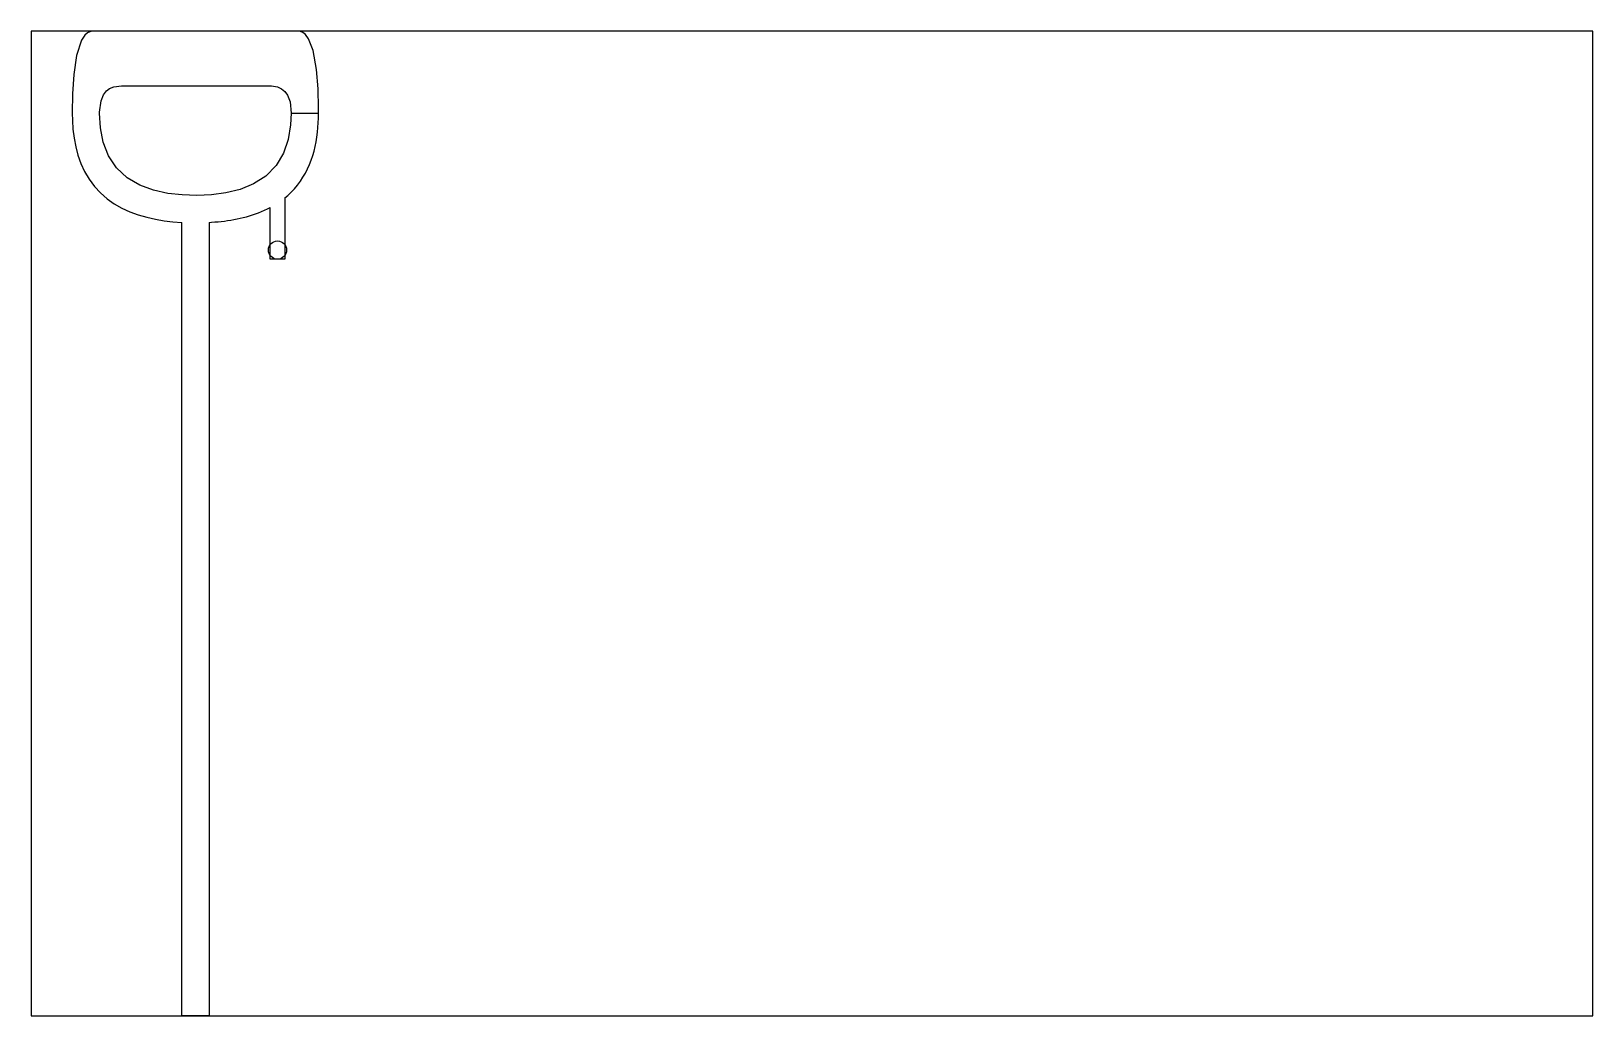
# Model space of a CAD drawing. Extents: x 0 to 85.6, y 0 to 54.
import ezdxf

# ---------------------------------------------------------------- set-up
doc = ezdxf.new("R2010")
doc.units = 0

msp = doc.modelspace()

# ---------------------------------------------------------------- linework, layer by layer
at = {"layer": 'COPPER'}
for points in [[(15.75, 49.48), (15.748868, 49.760995), (15.720285, 50.823839), (15.636619, 51.883643), (15.449506, 52.929429), (15.202469, 53.568588), (15.030176, 53.799824), (14.891, 53.90835), (14.761875, 53.96225), (13.978496, 53.98), (12.915196, 53.98), (11.851896, 53.98), (10.788596, 53.98), (9.725296, 53.98), (8.661996, 53.98), (7.598696, 53.98), (6.535396, 53.98), (5.472096, 53.98), (4.408796, 53.98), (3.34551, 53.979217), (3.211736, 53.954414), (3.082026, 53.891784), (2.938339, 53.76656), (2.755071, 53.490066), (2.485564, 52.65607), (2.334086, 51.604183), (2.26788, 50.543092), (2.25, 49.48)], [(3.75, 49.48), (3.750437, 49.538549), (3.827718, 50.164883), (3.96262, 50.500716), (4.117159, 50.704301), (4.297688, 50.842953), (4.529892, 50.93797), (4.952167, 50.98), (5.584822, 50.98), (6.217476, 50.98), (6.850131, 50.98), (7.482786, 50.98), (8.11544, 50.98), (8.748095, 50.98), (9.380749, 50.98), (10.013404, 50.98), (10.646058, 50.98), (11.278713, 50.98), (11.911367, 50.98), (12.544022, 50.98), (13.176668, 50.97919), (13.502454, 50.928751), (13.7262, 50.828646), (13.902628, 50.683863), (14.054858, 50.469266), (14.186497, 50.108086), (14.25, 49.48)], [(2.25, 49.48), (2.257336, 49.090905), (2.288592, 48.606941), (2.347329, 48.125556), (2.43698, 47.648981), (2.561131, 47.180235), (2.723244, 46.723261), (2.92621, 46.282942), (3.171759, 45.864908), (3.45988, 45.475019), (3.788478, 45.118586), (4.153511, 44.799551), (4.549588, 44.519946), (4.970816, 44.279837), (5.411557, 44.077688), (5.866895, 43.910917), (6.332814, 43.776427), (6.806179, 43.671008), (7.284606, 43.59157), (7.766316, 43.535286), (8.25, 43.499625)], [(14.25, 49.48), (14.22127, 48.838835), (14.091016, 48.0501), (13.830231, 47.294919), (13.418421, 46.610873), (12.85994, 46.040428), (12.188771, 45.607458), (11.448259, 45.306778), (10.671528, 45.11687), (9.878281, 45.014431), (9.079053, 44.980257), (8.279396, 45.002787), (7.484341, 45.090373), (6.703145, 45.261244), (5.953312, 45.53812), (5.265157, 45.943759), (4.68103, 46.487978), (4.238843, 47.152711), (3.949315, 47.897231), (3.795443, 48.681617), (3.75, 49.48)], [(13.9, 44.842194), (14.059845, 44.977642), (14.25004, 45.156519), (14.429496, 45.346168), (14.597539, 45.545999), (14.753653, 45.755283), (14.897494, 45.973186), (15.028903, 46.198807), (15.147892, 46.43122), (15.254634, 46.669509), (15.349432, 46.9128), (15.432693, 47.160279), (15.5049, 47.41121), (15.566583, 47.664934), (15.6183, 47.920879), (15.660614, 48.178547), (15.694084, 48.437514), (15.719252, 48.697421), (15.736638, 48.957965), (15.746733, 49.218895), (15.75, 49.48)], [(14.25, 49.48), (15.75, 49.48)], [(14.25, 49.48), (15.75, 49.48)], [(13.9, 44.842194), (13.9, 41.48)], [(9.75, 43.499625), (9.890561, 43.507989), (10.065587, 43.52066), (10.240406, 43.535922), (10.414968, 43.553885), (10.589217, 43.574665), (10.763091, 43.598382), (10.936519, 43.625161), (11.109423, 43.655134), (11.281716, 43.688438), (11.453302, 43.725213), (11.624073, 43.765605), (11.793908, 43.809762), (11.962676, 43.857837), (12.130231, 43.909982), (12.296411, 43.966352), (12.461042, 44.027097), (12.623932, 44.092366), (12.784873, 44.162302), (12.943642, 44.237036), (13.1, 44.31669)], [(13.1, 41.48), (13.1, 44.31669)], [(8.25, 0), (8.25, 43.499625)], [(9.75, 43.499625), (9.75, 0)], [(13.9, 41.48), (13.1, 41.48)], [(9.75, 0), (8.25, 0)]]:
    msp.add_lwpolyline(points, dxfattribs=at)
msp.add_circle((13.5, 41.98), 0.5, dxfattribs=at)
at = {"layer": 'FR-4 (LOSSY)'}
msp.add_lwpolyline([(0, 0), (85.6, 0), (85.6, 53.98), (0, 53.98)], close=True, dxfattribs=at)

doc.saveas('drawing.dxf')
